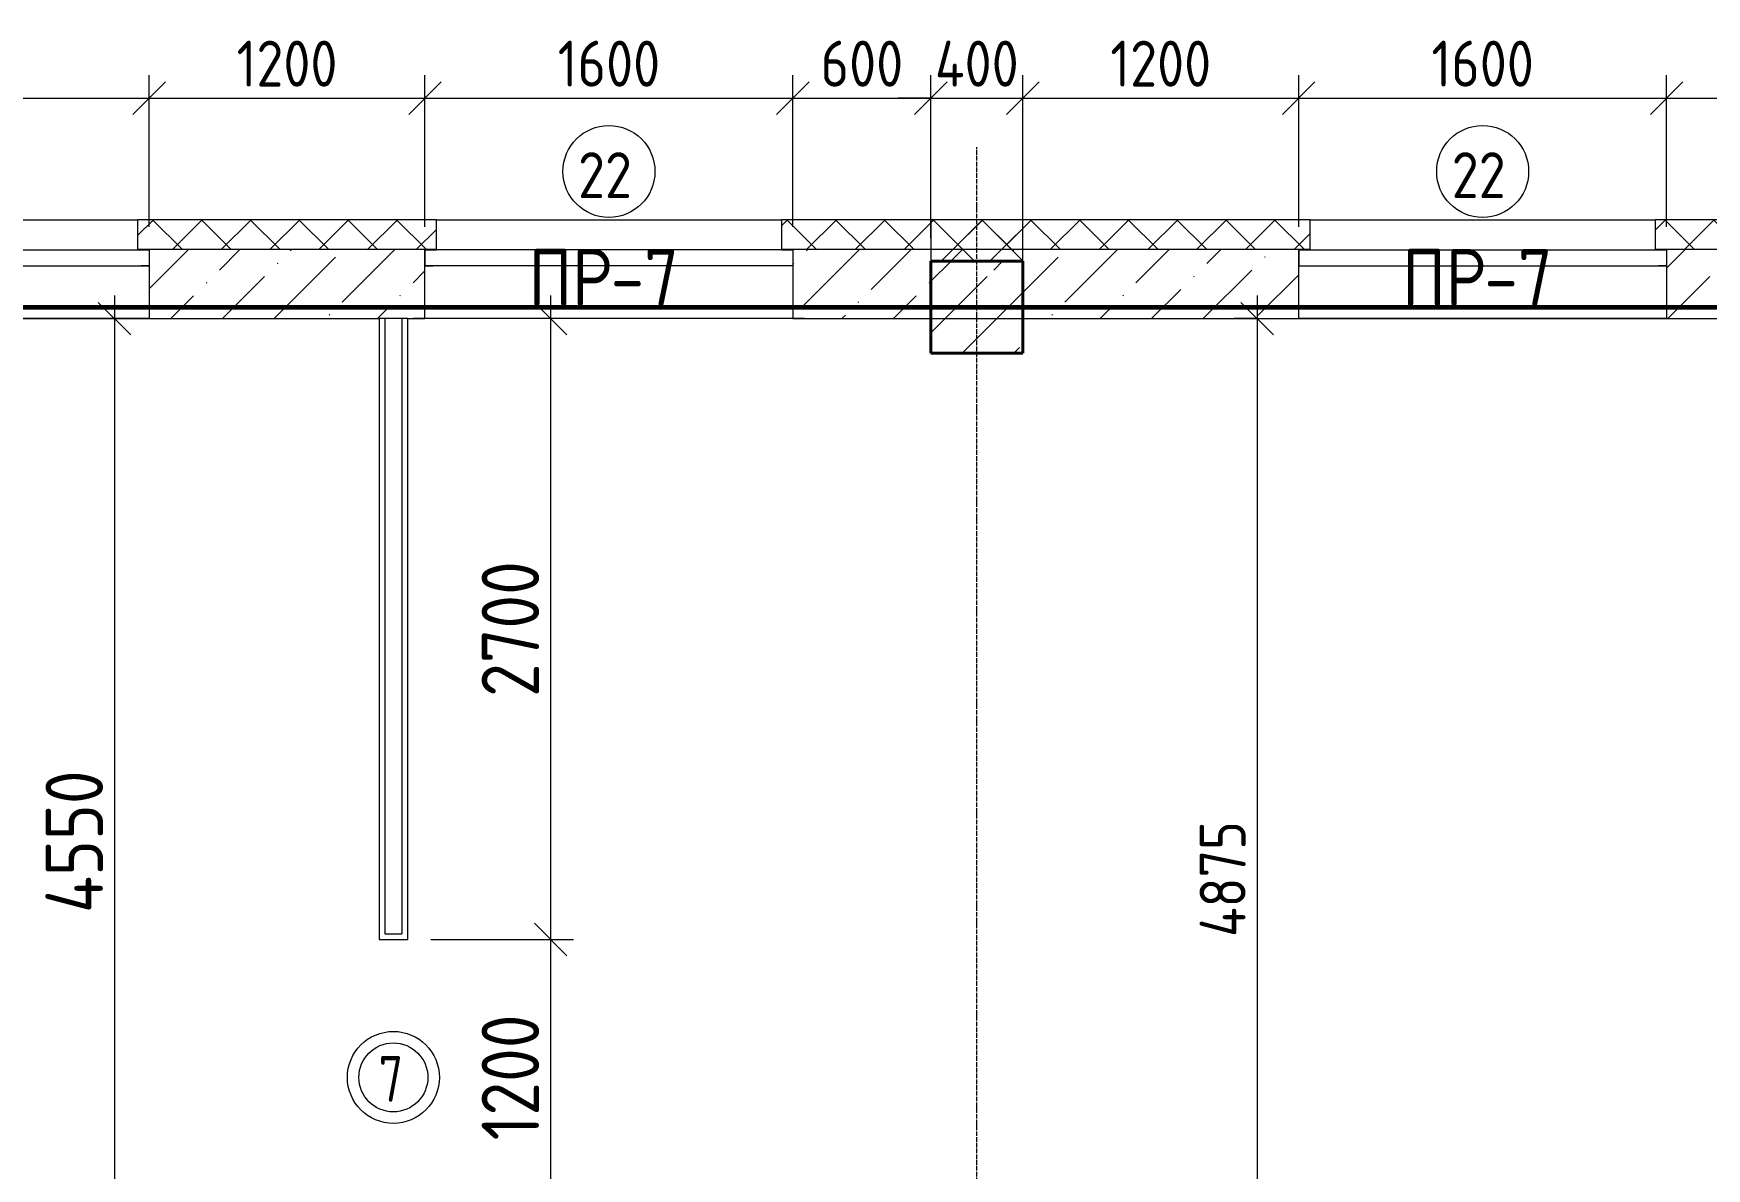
# Model space of a CAD drawing. Header units: millimetres. Extents: x -56773 to 221258, y -262288 to 26541.
# Drawn here: x -17693 to -10417, y -178570 to -173633 of the extents above; entities that cross this region are included whole.
import ezdxf

# ---------------------------------------------------------------- set-up
doc = ezdxf.new("R2010")
doc.units = ezdxf.units.MM
doc.linetypes.add('ADSK_Линия сетки', pattern=[25, 20, -2.5, 0, -2.5])
for name, color, linetype, lineweight in [('3.1 Штукатурка внешн стен для инвесторов', 5, 'Continuous', 60), ('_ Окна', 7, 'Continuous', 18), ('Марки', 7, 'Continuous', 20), ('Марки дверей', 7, 'Continuous', 20), ('Марки окон', 7, 'Continuous', 20), ('Несущие колонны', 7, 'Continuous', 18), ('Окна', 7, 'Continuous', 9), ('Оси', 7, 'Continuous', 9), ('Размеры', 7, 'Continuous', 9), ('Стены внутренние', 7, 'Continuous', 18), ('Стены наружные', 7, 'Continuous', 18), ('Стены штриховка', 7, 'Continuous', 9)]:
    doc.layers.add(name, color=color, linetype=linetype, lineweight=lineweight)
doc.styles.add('GOST Common_2', font='', dxfattribs={"width": 0.9, "height": 250})
doc.styles.add('GOST Common_3', font='', dxfattribs={"width": 0.9, "height": 200})
doc.styles.add('GOST Common_B', font='', dxfattribs={"width": 0.8, "height": 200})
doc.styles.get('GOST Common_2').set_extended_font_data('GOST Common')
doc.styles.get('GOST Common_3').set_extended_font_data('GOST Common')
doc.styles.get('GOST Common_B').set_extended_font_data('GOST Common', bold=True)
doc.dimstyles.new('ADSK_Основной_2_0_1', dxfattribs={"dimscale": 304.8, "dimtxt": 201.142999, "dimasz": 0.463911, "dimexe": 0.328084, "dimexo": 0.328084, "dimgap": 0.164042, "dimtad": 1, "dimdec": 3, "dimrnd": 0.001, "dimdsep": 46, "dimtxsty": 'GOST Common_3', "dimblk1": 'OBLIQUE', "dimblk2": 'OBLIQUE', "dimsah": 1, "dimcen": 0.09, "dimdle": 0.328084, "dimazin": 2, "dimtfac": 1, "dimtdec": 4, "dimtix": 1, "dimtmove": 1, "dimatfit": 3, "dimfxl": 1, "dimtvp": 1, "dimtolj": 1, "dimtzin": 0, "dimlwd": 20, "dimlwe": 20, "dimarcsym": 2})
doc.dimstyles.new('ADSK_Основной_2_0_2', dxfattribs={"dimscale": 304.8, "dimtxt": 201.142999, "dimasz": 0.463911, "dimexe": 0.328084, "dimexo": 0.328084, "dimgap": 0.164042, "dimtad": 1, "dimdec": 3, "dimrnd": 0.001, "dimdsep": 46, "dimtxsty": 'GOST Common_3', "dimblk1": 'OBLIQUE', "dimblk2": 'OBLIQUE', "dimsah": 1, "dimcen": 0.09, "dimdle": 0.328084, "dimazin": 2, "dimtfac": 1, "dimtdec": 4, "dimtix": 1, "dimtmove": 0, "dimatfit": 3, "dimfxl": 1, "dimtvp": 1, "dimtolj": 1, "dimtzin": 0, "dimlwd": 20, "dimlwe": 20, "dimarcsym": 2})
doc.dimstyles.new('ADSK_Основной_2_0_3', dxfattribs={"dimscale": 304.8, "dimtxt": 201.142999, "dimasz": 0.463911, "dimexe": 0.328084, "dimexo": 0.328084, "dimgap": 0.164042, "dimtad": 1, "dimdec": 3, "dimrnd": 0.001, "dimdsep": 46, "dimtxsty": 'GOST Common_2', "dimblk1": 'OBLIQUE', "dimblk2": 'OBLIQUE', "dimsah": 1, "dimcen": 0.09, "dimdle": 0.328084, "dimazin": 2, "dimtfac": 1, "dimtdec": 4, "dimtix": 1, "dimtmove": 0, "dimatfit": 3, "dimfxl": 1, "dimtvp": 1, "dimtolj": 1, "dimtzin": 0, "dimlwd": 20, "dimlwe": 20, "dimarcsym": 2})
pattern_1 = [(45, (9.36, -198628.46), (-106.066, 106.066), []), (135, (9.36, -198628.46), (-106.066, -106.066), [])]

# ---------------------------------------------------------------- blocks, each defined once
blk = doc.blocks.new('ADSK_КолоннаЖБ_Прямоугольная - 400x400 мм-1807142-Кладочный план 4-го этажа')
at = {"layer": 'Несущие колонны', "lineweight": 40}
for p, q in [((-200, 200), (200, 200)), ((-200, -200), (-200, 200)), ((200, 200), (200, -200)), ((200, -200), (-200, -200))]:
    blk.add_line(p, q, dxfattribs=at)
blk = doc.blocks.new('ОКНО L03 _2СТ_RS - ОК-5_1600х2000h-3556607-Кладочный план 4-го этажа')
at = {"layer": '_ Окна'}
for p, q in [((-838.1, -79), (761.9, -79)), ((-838.1, -149), (-838.1, -79)), ((-838.1, -79), (-803.1, -79)), ((-818.1, -79), (-38.1, -79)), ((-38.1, -79), (741.9, -79)), ((761.9, -79), (726.9, -79)), ((761.9, -149), (761.9, -79)), ((-838.1, -149), (761.9, -149)), ((-838.1, -149), (-833.1, -149)), ((-818.1, -149), (-38.1, -149)), ((-38.1, -149), (741.9, -149)), ((761.9, -149), (756.9, -149))]:
    blk.add_line(p, q, dxfattribs=at)
at = {"layer": 'Окна'}
blk.add_line((-888.1, 150), (811.9, 150), dxfattribs=at)
blk = doc.blocks.new('ОКНО L03 _2СТ_RS - ОК-5_1600х2000h-3556615-Кладочный план 4-го этажа')
at = {"layer": '_ Окна'}
for p, q in [((-838.1, 149), (761.9, 149)), ((-838.1, 149), (-838.1, 79)), ((-838.1, 149), (-833.1, 149)), ((-818.1, 149), (-38.1, 149)), ((-38.1, 149), (741.9, 149)), ((761.9, 149), (756.9, 149)), ((761.9, 149), (761.9, 79)), ((-838.1, 79), (761.9, 79)), ((-838.1, 79), (-803.1, 79)), ((-818.1, 79), (-38.1, 79)), ((-38.1, 79), (741.9, 79)), ((761.9, 79), (726.9, 79))]:
    blk.add_line(p, q, dxfattribs=at)
at = {"layer": 'Окна'}
blk.add_line((-888.1, -150), (811.9, -150), dxfattribs=at)
blk = doc.blocks.new('_Oblique')
at = {"color": 0, "linetype": 'ByBlock', "lineweight": -2}
blk.add_line((-0.5, -0.5), (0.5, 0.5), dxfattribs=at)
blk = doc.blocks.new('*D5873')
at = {"layer": 'Defpoints', "color": 0, "lineweight": 25, "transparency": 16777216}
for p in [(-17190.6, -173914.7), (-18790.6, -174574.5), (-17190.6, -174574.5)]:
    blk.add_point(p, dxfattribs=at)
at = {"layer": 'Размеры', "color": 0, "lineweight": 20, "transparency": 16777216}
for p, q in [((-18790.6, -174474.5), (-18790.6, -173814.7)), ((-17190.6, -174474.5), (-17190.6, -173814.7)), ((-18890.6, -173914.7), (-17090.6, -173914.7))]:
    blk.add_line(p, q, dxfattribs=at)
at = {"layer": 'Размеры', "color": 0, "lineweight": 20, "transparency": 16777216, "xscale": 141.4, "yscale": 141.4, "zscale": 141.4, "rotation": 180}
blk.add_blockref('_Oblique', (-18790.6, -173914.7), dxfattribs=at)
at = {"layer": 'Размеры', "color": 0, "lineweight": 20, "transparency": 16777216, "xscale": 141.4, "yscale": 141.4, "zscale": 141.4}
blk.add_blockref('_Oblique', (-17190.6, -173914.7), dxfattribs=at)
at = {"layer": 'Размеры', "color": 0, "lineweight": 9, "transparency": 16777216, "insert": (-17990.6, -173764.7), "char_height": 200, "width": 560.473, "attachment_point": 5, "style": 'GOST Common_3'}
blk.add_mtext('\\A1;1600', dxfattribs=at)
blk = doc.blocks.new('*D5874')
at = {"layer": 'Defpoints', "color": 0, "lineweight": 25, "transparency": 16777216}
for p in [(-15990.6, -173914.7), (-17190.6, -174574.5), (-15990.6, -174574.5)]:
    blk.add_point(p, dxfattribs=at)
at = {"layer": 'Размеры', "color": 0, "lineweight": 20, "transparency": 16777216}
for p, q in [((-17190.6, -174474.5), (-17190.6, -173814.7)), ((-15990.6, -174474.5), (-15990.6, -173814.7)), ((-17290.6, -173914.7), (-15890.6, -173914.7))]:
    blk.add_line(p, q, dxfattribs=at)
at = {"layer": 'Размеры', "color": 0, "lineweight": 20, "transparency": 16777216, "xscale": 141.4, "yscale": 141.4, "zscale": 141.4, "rotation": 180}
blk.add_blockref('_Oblique', (-17190.6, -173914.7), dxfattribs=at)
at = {"layer": 'Размеры', "color": 0, "lineweight": 20, "transparency": 16777216, "xscale": 141.4, "yscale": 141.4, "zscale": 141.4}
blk.add_blockref('_Oblique', (-15990.6, -173914.7), dxfattribs=at)
at = {"layer": 'Размеры', "color": 0, "lineweight": 9, "transparency": 16777216, "insert": (-16590.6, -173764.7), "char_height": 200, "width": 560.473, "attachment_point": 5, "style": 'GOST Common_3'}
blk.add_mtext('\\A1;1200', dxfattribs=at)
blk = doc.blocks.new('*D5875')
at = {"layer": 'Defpoints', "color": 0, "lineweight": 25, "transparency": 16777216}
for p in [(-14390.6, -173914.7), (-15990.6, -174574.5), (-14390.6, -174574.5)]:
    blk.add_point(p, dxfattribs=at)
at = {"layer": 'Размеры', "color": 0, "lineweight": 20, "transparency": 16777216}
for p, q in [((-15990.6, -174474.5), (-15990.6, -173814.7)), ((-14390.6, -174474.5), (-14390.6, -173814.7)), ((-16090.6, -173914.7), (-14290.6, -173914.7))]:
    blk.add_line(p, q, dxfattribs=at)
at = {"layer": 'Размеры', "color": 0, "lineweight": 20, "transparency": 16777216, "xscale": 141.4, "yscale": 141.4, "zscale": 141.4, "rotation": 180}
blk.add_blockref('_Oblique', (-15990.6, -173914.7), dxfattribs=at)
at = {"layer": 'Размеры', "color": 0, "lineweight": 20, "transparency": 16777216, "xscale": 141.4, "yscale": 141.4, "zscale": 141.4}
blk.add_blockref('_Oblique', (-14390.6, -173914.7), dxfattribs=at)
at = {"layer": 'Размеры', "color": 0, "lineweight": 9, "transparency": 16777216, "insert": (-15190.6, -173764.7), "char_height": 200, "width": 560.473, "attachment_point": 5, "style": 'GOST Common_3'}
blk.add_mtext('\\A1;1600', dxfattribs=at)
blk = doc.blocks.new('*D5876')
at = {"layer": 'Defpoints', "color": 0, "lineweight": 25, "transparency": 16777216}
for p in [(-13790.6, -173914.7), (-14390.6, -174574.5), (-13790.6, -174623.5)]:
    blk.add_point(p, dxfattribs=at)
at = {"layer": 'Размеры', "color": 0, "lineweight": 20, "transparency": 16777216}
for p, q in [((-14390.6, -174474.5), (-14390.6, -173814.7)), ((-13790.6, -174523.5), (-13790.6, -173814.7)), ((-14490.6, -173914.7), (-13690.6, -173914.7))]:
    blk.add_line(p, q, dxfattribs=at)
at = {"layer": 'Размеры', "color": 0, "lineweight": 20, "transparency": 16777216, "xscale": 141.4, "yscale": 141.4, "zscale": 141.4, "rotation": 180}
blk.add_blockref('_Oblique', (-14390.6, -173914.7), dxfattribs=at)
at = {"layer": 'Размеры', "color": 0, "lineweight": 20, "transparency": 16777216, "xscale": 141.4, "yscale": 141.4, "zscale": 141.4}
blk.add_blockref('_Oblique', (-13790.6, -173914.7), dxfattribs=at)
at = {"layer": 'Размеры', "color": 0, "lineweight": 9, "transparency": 16777216, "insert": (-14090.6, -173764.7), "char_height": 200, "width": 454.106, "attachment_point": 5, "style": 'GOST Common_3'}
blk.add_mtext('\\A1;600', dxfattribs=at)
blk = doc.blocks.new('*D5877')
at = {"layer": 'Defpoints', "color": 0, "lineweight": 25, "transparency": 16777216}
for p in [(-13390.6, -173914.7), (-13790.6, -174623.5), (-13390.6, -174623.5)]:
    blk.add_point(p, dxfattribs=at)
at = {"layer": 'Размеры', "color": 0, "lineweight": 20, "transparency": 16777216}
for p, q in [((-13790.6, -174523.5), (-13790.6, -173814.7)), ((-13390.6, -174523.5), (-13390.6, -173814.7)), ((-13790.6, -173914.7), (-13932, -173914.7)), ((-13790.6, -173914.7), (-13390.6, -173914.7)), ((-13390.6, -173914.7), (-13249.2, -173914.7))]:
    blk.add_line(p, q, dxfattribs=at)
at = {"layer": 'Размеры', "color": 0, "lineweight": 20, "transparency": 16777216, "xscale": 141.4, "yscale": 141.4, "zscale": 141.4}
blk.add_blockref('_Oblique', (-13790.6, -173914.7), dxfattribs=at)
at = {"layer": 'Размеры', "color": 0, "lineweight": 20, "transparency": 16777216, "xscale": 141.4, "yscale": 141.4, "zscale": 141.4, "rotation": 180}
blk.add_blockref('_Oblique', (-13390.6, -173914.7), dxfattribs=at)
at = {"layer": 'Размеры', "color": 0, "lineweight": 9, "transparency": 16777216, "insert": (-13590.6, -173764.7), "char_height": 200, "width": 474.561, "attachment_point": 5, "style": 'GOST Common_3'}
blk.add_mtext('\\A1;400', dxfattribs=at)
blk = doc.blocks.new('*D5878')
at = {"layer": 'Defpoints', "color": 0, "lineweight": 25, "transparency": 16777216}
for p in [(-12190.6, -173914.7), (-13390.6, -174623.5), (-12190.6, -174574.5)]:
    blk.add_point(p, dxfattribs=at)
at = {"layer": 'Размеры', "color": 0, "lineweight": 20, "transparency": 16777216}
for p, q in [((-13390.6, -174523.5), (-13390.6, -173814.7)), ((-12190.6, -174474.5), (-12190.6, -173814.7)), ((-13490.6, -173914.7), (-12090.6, -173914.7))]:
    blk.add_line(p, q, dxfattribs=at)
at = {"layer": 'Размеры', "color": 0, "lineweight": 20, "transparency": 16777216, "xscale": 141.4, "yscale": 141.4, "zscale": 141.4, "rotation": 180}
blk.add_blockref('_Oblique', (-13390.6, -173914.7), dxfattribs=at)
at = {"layer": 'Размеры', "color": 0, "lineweight": 20, "transparency": 16777216, "xscale": 141.4, "yscale": 141.4, "zscale": 141.4}
blk.add_blockref('_Oblique', (-12190.6, -173914.7), dxfattribs=at)
at = {"layer": 'Размеры', "color": 0, "lineweight": 9, "transparency": 16777216, "insert": (-12790.6, -173764.7), "char_height": 200, "width": 560.473, "attachment_point": 5, "style": 'GOST Common_3'}
blk.add_mtext('\\A1;1200', dxfattribs=at)
blk = doc.blocks.new('*D5879')
at = {"layer": 'Defpoints', "color": 0, "lineweight": 25, "transparency": 16777216}
for p in [(-10590.6, -173914.7), (-12190.6, -174574.5), (-10590.6, -174574.5)]:
    blk.add_point(p, dxfattribs=at)
at = {"layer": 'Размеры', "color": 0, "lineweight": 20, "transparency": 16777216}
for p, q in [((-12190.6, -174474.5), (-12190.6, -173814.7)), ((-10590.6, -174474.5), (-10590.6, -173814.7)), ((-12290.6, -173914.7), (-10490.6, -173914.7))]:
    blk.add_line(p, q, dxfattribs=at)
at = {"layer": 'Размеры', "color": 0, "lineweight": 20, "transparency": 16777216, "xscale": 141.4, "yscale": 141.4, "zscale": 141.4, "rotation": 180}
blk.add_blockref('_Oblique', (-12190.6, -173914.7), dxfattribs=at)
at = {"layer": 'Размеры', "color": 0, "lineweight": 20, "transparency": 16777216, "xscale": 141.4, "yscale": 141.4, "zscale": 141.4}
blk.add_blockref('_Oblique', (-10590.6, -173914.7), dxfattribs=at)
at = {"layer": 'Размеры', "color": 0, "lineweight": 9, "transparency": 16777216, "insert": (-11390.6, -173764.7), "char_height": 200, "width": 560.473, "attachment_point": 5, "style": 'GOST Common_3'}
blk.add_mtext('\\A1;1600', dxfattribs=at)
blk = doc.blocks.new('*D5880')
at = {"layer": 'Defpoints', "color": 0, "lineweight": 25, "transparency": 16777216}
for p in [(-9390.6, -173914.7), (-10590.6, -174574.5), (-9390.6, -174623.5)]:
    blk.add_point(p, dxfattribs=at)
at = {"layer": 'Размеры', "color": 0, "lineweight": 20, "transparency": 16777216}
for p, q in [((-10590.6, -174474.5), (-10590.6, -173814.7)), ((-9390.6, -174523.5), (-9390.6, -173814.7)), ((-10690.6, -173914.7), (-9290.6, -173914.7))]:
    blk.add_line(p, q, dxfattribs=at)
at = {"layer": 'Размеры', "color": 0, "lineweight": 20, "transparency": 16777216, "xscale": 141.4, "yscale": 141.4, "zscale": 141.4, "rotation": 180}
blk.add_blockref('_Oblique', (-10590.6, -173914.7), dxfattribs=at)
at = {"layer": 'Размеры', "color": 0, "lineweight": 20, "transparency": 16777216, "xscale": 141.4, "yscale": 141.4, "zscale": 141.4}
blk.add_blockref('_Oblique', (-9390.6, -173914.7), dxfattribs=at)
at = {"layer": 'Размеры', "color": 0, "lineweight": 9, "transparency": 16777216, "insert": (-9990.6, -173764.7), "char_height": 200, "width": 560.473, "attachment_point": 5, "style": 'GOST Common_3'}
blk.add_mtext('\\A1;1200', dxfattribs=at)
blk = doc.blocks.new('*D6332')
at = {"layer": 'Defpoints', "color": 0, "lineweight": 25, "transparency": 16777216}
for p in [(-12271.5, -174873.5), (-12890.6, -179748.5), (-12371.5, -179748.5)]:
    blk.add_point(p, dxfattribs=at)
at = {"layer": 'Размеры', "color": 0, "lineweight": 20, "transparency": 16777216}
for p, q in [((-12371.5, -174773.5), (-12371.5, -179848.5)), ((-12371.5, -174873.5), (-12471.5, -174873.5)), ((-12790.6, -179748.5), (-12271.5, -179748.5))]:
    blk.add_line(p, q, dxfattribs=at)
at = {"layer": 'Размеры', "color": 0, "lineweight": 20, "transparency": 16777216, "xscale": 141.4, "yscale": 141.4, "zscale": 141.4}
for p, rotation in [((-12371.5, -174873.5), 90), ((-12371.5, -179748.5), 270)]:
    blk.add_blockref('_Oblique', p, dxfattribs=dict(at, rotation=rotation))
at = {"layer": 'Размеры', "color": 0, "lineweight": 9, "transparency": 16777216, "insert": (-12521.5, -177311), "char_height": 200, "width": 625.93, "attachment_point": 5, "rotation": 90, "style": 'GOST Common_3'}
blk.add_mtext('\\A1;4875', dxfattribs=at)
blk = doc.blocks.new('*D6412')
at = {"layer": 'Defpoints', "color": 0, "lineweight": 25, "transparency": 16777216}
for p in [(-17241, -174873.5), (-17341, -179423.5), (-16865.6, -179423.5)]:
    blk.add_point(p, dxfattribs=at)
at = {"layer": 'Размеры', "color": 0, "lineweight": 20, "transparency": 16777216}
for p, q in [((-17341, -174773.5), (-17341, -179523.5)), ((-17341, -174873.5), (-17441, -174873.5)), ((-16965.6, -179423.5), (-17441, -179423.5))]:
    blk.add_line(p, q, dxfattribs=at)
at = {"layer": 'Размеры', "color": 0, "lineweight": 20, "transparency": 16777216, "xscale": 141.4, "yscale": 141.4, "zscale": 141.4}
for p, rotation in [((-17341, -174873.5), 90), ((-17341, -179423.5), 270)]:
    blk.add_blockref('_Oblique', p, dxfattribs=dict(at, rotation=rotation))
at = {"layer": 'Размеры', "color": 0, "lineweight": 9, "transparency": 16777216, "insert": (-17516, -177148.5), "char_height": 250, "width": 625.93, "attachment_point": 5, "rotation": 90, "style": 'GOST Common_2'}
blk.add_mtext('\\A1;4550', dxfattribs=at)
blk = doc.blocks.new('*D6414')
at = {"layer": 'Defpoints', "color": 0, "lineweight": 25, "transparency": 16777216}
for p in [(-15344.3, -174873.5), (-16065.6, -177573.5), (-15444.3, -177573.5)]:
    blk.add_point(p, dxfattribs=at)
at = {"layer": 'Размеры', "color": 0, "lineweight": 20, "transparency": 16777216}
for p, q in [((-15444.3, -174773.5), (-15444.3, -177673.5)), ((-15444.3, -174873.5), (-15544.3, -174873.5)), ((-15965.6, -177573.5), (-15344.3, -177573.5))]:
    blk.add_line(p, q, dxfattribs=at)
at = {"layer": 'Размеры', "color": 0, "lineweight": 20, "transparency": 16777216, "xscale": 141.4, "yscale": 141.4, "zscale": 141.4}
for p, rotation in [((-15444.3, -174873.5), 90), ((-15444.3, -177573.5), 270)]:
    blk.add_blockref('_Oblique', p, dxfattribs=dict(at, rotation=rotation))
at = {"layer": 'Размеры', "color": 0, "lineweight": 9, "transparency": 16777216, "insert": (-15619.3, -176223.5), "char_height": 250, "width": 605.475, "attachment_point": 5, "rotation": 90, "style": 'GOST Common_2'}
blk.add_mtext('\\A1;2700', dxfattribs=at)
blk = doc.blocks.new('*D6415')
at = {"layer": 'Defpoints', "color": 0, "lineweight": 25, "transparency": 16777216}
for p in [(-16065.6, -177573.5), (-16065.6, -178773.5), (-15444.3, -178773.5)]:
    blk.add_point(p, dxfattribs=at)
at = {"layer": 'Размеры', "color": 0, "lineweight": 20, "transparency": 16777216}
for p, q in [((-15444.3, -177473.5), (-15444.3, -178873.5)), ((-15965.6, -177573.5), (-15344.3, -177573.5)), ((-15965.6, -178773.5), (-15344.3, -178773.5))]:
    blk.add_line(p, q, dxfattribs=at)
at = {"layer": 'Размеры', "color": 0, "lineweight": 20, "transparency": 16777216, "xscale": 141.4, "yscale": 141.4, "zscale": 141.4}
for p, rotation in [((-15444.3, -177573.5), 90), ((-15444.3, -178773.5), 270)]:
    blk.add_blockref('_Oblique', p, dxfattribs=dict(at, rotation=rotation))
at = {"layer": 'Размеры', "color": 0, "lineweight": 9, "transparency": 16777216, "insert": (-15619.3, -178173.5), "char_height": 250, "width": 560.473, "attachment_point": 5, "rotation": 90, "style": 'GOST Common_2'}
blk.add_mtext('\\A1;1200', dxfattribs=at)
blk = doc.blocks.new('М_двери1 - Марка экземпляра 2-3719212-Кладочный план 4-го этажа')
at = {"layer": 'Марки дверей'}
for radius in [2, 1.5]:
    blk.add_circle((0, 0), radius, dxfattribs=at)
blk = doc.blocks.new('М_окна1 - Маркировка типоразмера-1510237-Кладочный план 4-го этажа')
at = {"layer": 'Марки окон'}
blk.add_circle((0, 0), 2, dxfattribs=at)

msp = doc.modelspace()

# ---------------------------------------------------------------- hatches: boundary and pattern name
at = {"layer": 'Несущие колонны', "lineweight": 9}
h = msp.add_hatch(dxfattribs=at)
h.set_pattern_fill('FP_1', color=256, style=0, pattern_type=2)
h.set_pattern_definition([(45, (9.36, -198628.46), (-224.5064, 224.5064), []), (45, (233.87, -198628.46), (-224.5064, 224.5064), [396.875, -79.375, 3.353, -76.022])])
h.paths.add_polyline_path([(-13790.6385, -175023.4914), (-13390.6385, -175023.4914), (-13390.6385, -174623.4914), (-13790.6385, -174623.4914)])
at = {"layer": 'Стены внутренние', "lineweight": 9}
h = msp.add_hatch(dxfattribs=at)
h.set_pattern_fill('FP_2', color=256, style=0, pattern_type=2)
h.set_pattern_definition([(45, (9.36, -198628.46), (84.18955, 308.69595), [396.875, -79.375, 3.353, -76.022])])
h.paths.add_polyline_path([(-6390.6385, -174873.4914), (-5590.6385, -174873.4914), (-5590.6385, -174574.4914), (-6790.6385, -174574.4914), (-6790.6385, -174873.4914), (-6415.6385, -174873.4914)])
h.paths.add_polyline_path([(-3990.6385, -174873.4914), (-2940.6385, -174873.4914), (-2940.6385, -174573.4914), (-3990.6385, -174574.4914)])
h.paths.add_polyline_path([(-10590.6385, -174873.4914), (-8390.6385, -174873.4914), (-8390.6385, -174574.4914), (-10590.6385, -174574.4914)])
h.paths.add_polyline_path([(-12190.6385, -174873.4914), (-12190.6385, -174574.4914), (-14390.6385, -174574.4914), (-14390.6385, -174873.4914), (-13205.6259, -174873.4914)])
h.paths.add_polyline_path([(-15990.6385, -174873.4914), (-15990.6385, -174574.4914), (-17190.6385, -174574.4914), (-17190.6385, -174873.4914), (-16065.6385, -174873.4914)])
h.paths.add_polyline_path([(-19390.6385, -174873.4914), (-18790.6385, -174873.4914), (-18790.6385, -174574.4914), (-19390.6385, -174573.4914)])
at = {"layer": 'Стены наружные', "lineweight": 9}
h = msp.add_hatch(dxfattribs=at)
h.set_pattern_fill('FP_4', color=256, style=0, pattern_type=2)
h.set_pattern_definition(pattern_1)
h.paths.add_polyline_path([(-4040.6385, -174573.4914), (-2810.6385, -174573.4914), (-2810.6385, -174443.4914), (-4040.6385, -174443.4914)])
h.paths.add_polyline_path([(-5540.6385, -174573.4914), (-5540.6385, -174443.4914), (-6840.6385, -174443.4914), (-6840.6385, -174573.4914), (-6605.294, -174573.4914)])
h.paths.add_polyline_path([(-13205.6259, -174573.4914), (-12140.6385, -174573.4914), (-12140.6385, -174443.4914), (-14440.6385, -174443.4914), (-14440.6385, -174573.4914)])
h.paths.add_polyline_path([(-10640.6385, -174573.4914), (-8340.6385, -174573.4914), (-8340.6385, -174443.4914), (-10640.6385, -174443.4914)])
h.paths.add_polyline_path([(-17240.6385, -174573.4914), (-15940.6385, -174573.4914), (-15940.6385, -174443.4914), (-17240.6385, -174443.4914)])
h.paths.add_polyline_path([(-18740.6385, -174573.4914), (-18740.6385, -174443.4914), (-19390.6385, -174443.8914), (-19390.6385, -174573.4914)])
h = msp.add_hatch(dxfattribs=at)
h.set_pattern_fill('FP_4', color=256, style=0, pattern_type=2)
h.set_pattern_definition(pattern_1)
h.paths.add_polyline_path([(-13390.6385, -174623.8914), (-13390.6385, -174443.8914), (-13790.6385, -174443.8914), (-13790.6385, -174623.8914)])

# ---------------------------------------------------------------- linework, layer by layer
at = {"layer": '3.1 Штукатурка внешн стен для инвесторов'}
msp.add_lwpolyline([(-19540.6385, -179923.4914), (-19540.6385, -174823.4914), (-3190.6385, -174823.4914), (-3190.6385, -189023.4914)], dxfattribs=at)
at = {"layer": 'Несущие колонны', "lineweight": 9}
for p, q in [((-13390.6385, -174623.4914), (-13790.6385, -174623.4914)), ((-13790.6385, -174623.4914), (-13790.6385, -175023.4914)), ((-13390.6385, -175023.4914), (-13390.6385, -174623.4914)), ((-13790.6385, -175023.4914), (-13390.6385, -175023.4914))]:
    msp.add_line(p, q, dxfattribs=at)
at = {"layer": 'Оси', "linetype": 'ADSK_Линия сетки', "lineweight": 5}
for p, q in [((-13590.6385, -209602.3427), (-13590.6385, -174127.5463)), ((-2488.0423, -174823.4914), (-25230.7352, -174823.4914))]:
    msp.add_line(p, q, dxfattribs=at)
at = {"layer": 'Стены внутренние', "lineweight": 5}
for p, q in [((-17240.6385, -174573.4914), (-17240.6385, -174574.4914)), ((-17240.6385, -174574.4914), (-17190.6385, -174574.4914)), ((-17190.6385, -174574.4914), (-17190.6385, -174873.4914)), ((-15990.6385, -174873.4914), (-15990.6385, -174574.4914)), ((-15990.6385, -174574.4914), (-15940.6385, -174574.4914)), ((-15940.6385, -174574.4914), (-15940.6385, -174573.4914)), ((-14440.6385, -174573.4914), (-14440.6385, -174574.4914)), ((-14440.6385, -174574.4914), (-14390.6385, -174574.4914)), ((-14390.6385, -174574.4914), (-14390.6385, -174873.4914)), ((-12190.6385, -174873.4914), (-12190.6385, -174574.4914)), ((-12190.6385, -174574.4914), (-12140.6385, -174574.4914)), ((-12140.6385, -174574.4914), (-12140.6385, -174573.4914)), ((-10640.6385, -174573.4914), (-10640.6385, -174574.4914)), ((-10640.6385, -174574.4914), (-10590.6385, -174574.4914)), ((-10590.6385, -174574.4914), (-10590.6385, -174873.4914)), ((-17190.6385, -174873.4914), (-18790.6385, -174873.4914)), ((-17190.6385, -174873.4914), (-16190.6385, -174873.4914)), ((-16190.6385, -174873.4914), (-16190.6385, -177573.4914)), ((-16065.6385, -174873.4914), (-15990.6385, -174873.4914)), ((-16065.6385, -177573.4914), (-16065.6385, -174873.4914)), ((-14390.6385, -174873.4914), (-15990.6385, -174873.4914)), ((-14390.6385, -174873.4914), (-12190.6385, -174873.4914)), ((-10590.6385, -174873.4914), (-12190.6385, -174873.4914)), ((-10590.6385, -174873.4914), (-9765.6385, -174873.4914)), ((-16190.6385, -177573.4914), (-16065.6385, -177573.4914))]:
    msp.add_line(p, q, dxfattribs=at)
at = {"layer": 'Стены наружные', "lineweight": 9}
for p, q in [((-18740.6385, -174443.4914), (-17240.6385, -174443.4914)), ((-15940.6385, -174443.4914), (-17240.6385, -174443.4914)), ((-17240.6385, -174443.4914), (-17240.6385, -174573.4914)), ((-15940.6385, -174573.4914), (-15940.6385, -174443.4914)), ((-15940.6385, -174443.4914), (-14440.6385, -174443.4914)), ((-12140.6385, -174443.4914), (-14440.6385, -174443.4914)), ((-14440.6385, -174443.4914), (-14440.6385, -174573.4914)), ((-13390.6385, -174443.8914), (-13790.6385, -174443.8914)), ((-13790.6385, -174443.8914), (-13790.6385, -174623.8914)), ((-13390.6385, -174623.8914), (-13390.6385, -174443.8914)), ((-12140.6385, -174573.4914), (-12140.6385, -174443.4914)), ((-12140.6385, -174443.4914), (-10640.6385, -174443.4914)), ((-8340.6385, -174443.4914), (-10640.6385, -174443.4914)), ((-10640.6385, -174443.4914), (-10640.6385, -174573.4914)), ((-13790.6385, -174623.8914), (-13390.6385, -174623.8914))]:
    msp.add_line(p, q, dxfattribs=at)
at = {"layer": 'Стены штриховка', "lineweight": 9}
for p, q in [((-15940.6385, -174573.4914), (-17240.6385, -174573.4914)), ((-12140.6385, -174573.4914), (-14440.6385, -174573.4914)), ((-8340.6385, -174573.4914), (-10640.6385, -174573.4914)), ((-16065.6385, -174873.4914), (-16190.6385, -174873.4914)), ((-16165.6385, -174873.4914), (-16165.6385, -177548.4914)), ((-16090.6385, -174873.4914), (-16090.6385, -177548.4914)), ((-16165.6385, -177548.4914), (-16090.6385, -177548.4914))]:
    msp.add_line(p, q, dxfattribs=at)

# ---------------------------------------------------------------- block references
at = {"layer": 'Марки дверей', "xscale": 99.99999999999993, "yscale": 99.99999999999993, "zscale": 99.99999999999993}
msp.add_blockref('М_двери1 - Марка экземпляра 2-3719212-Кладочный план 4-го этажа', (-16128.1385, -178173.4914), dxfattribs=at)
at = {"layer": 'Марки окон', "lineweight": 9, "xscale": 99.99999999999993, "yscale": 99.99999999999993, "zscale": 99.99999999999993}
for p in [(-15190.6385, -174233.4914), (-11390.6385, -174233.4914)]:
    msp.add_blockref('М_окна1 - Маркировка типоразмера-1510237-Кладочный план 4-го этажа', p, dxfattribs=at)
at = {"layer": 'Несущие колонны', "lineweight": 40, "rotation": 89.9999999999999}
msp.add_blockref('ADSK_КолоннаЖБ_Прямоугольная - 400x400 мм-1807142-Кладочный план 4-го этажа', (-13590.6385, -174823.4914), dxfattribs=at)
at = {"layer": 'Окна'}
for p in [(-17952.5385, -174723.4914), (-11352.5385, -174723.4914)]:
    msp.add_blockref('ОКНО L03 _2СТ_RS - ОК-5_1600х2000h-3556615-Кладочный план 4-го этажа', p, dxfattribs=at)
at = {"layer": 'Окна', "lineweight": 9, "rotation": 180}
msp.add_blockref('ОКНО L03 _2СТ_RS - ОК-5_1600х2000h-3556607-Кладочный план 4-го этажа', (-15228.7385, -174723.4914), dxfattribs=at)

# ---------------------------------------------------------------- texts
at = {"layer": 'Марки', "lineweight": 9, "char_height": 250, "attachment_point": 1, "style": 'GOST Common_2'}
for s, insert, width in [('ПР', (-15540.5693, -174570.5103), 432.91125), ('-7', (-15183.3818, -174570.5103), 389.620125), ('ПР', (-11740.5693, -174570.5103), 432.91125), ('-7', (-11383.3818, -174570.5103), 389.620125)]:
    msp.add_mtext(s, dxfattribs=dict(at, insert=insert, width=width))
at = {"layer": 'Марки дверей', "lineweight": 5, "insert": (-16192.1959, -178079.8325), "char_height": 200, "width": 147.5105, "attachment_point": 1, "style": 'GOST Common_B'}
msp.add_mtext('\\fGOST Common|b1|i0|c204|p34|;\\W.8;7', dxfattribs=at)
at = {"layer": 'Марки окон', "lineweight": 5, "char_height": 200, "width": 317.46825, "attachment_point": 1, "style": 'GOST Common_3'}
for insert in [(-15325.1959, -174149.7061), (-11525.1959, -174149.7061)]:
    msp.add_mtext('22', dxfattribs=dict(at, insert=insert))

# ---------------------------------------------------------------- dimensions: what is measured, and where the dimension line sits
at = {"layer": 'Размеры', "lineweight": 9}
for base, p1, p2, override, picture, middle in [((-17190.6385, -173914.6521), (-18790.6385, -174574.4914), (-17190.6385, -174574.4914), {"dimpost": '<>', "dimfxl": 1600}, '*D5873', (-17990.6385, -173764.6521)), ((-15990.6385, -173914.6521), (-17190.6385, -174574.4914), (-15990.6385, -174574.4914), {"dimpost": '<>', "dimfxl": 1200}, '*D5874', (-16590.6385, -173764.6521)), ((-14390.6385, -173914.6521), (-15990.6385, -174574.4914), (-14390.6385, -174574.4914), {"dimpost": '<>', "dimfxl": 1600}, '*D5875', (-15190.6385, -173764.6521)), ((-13790.6385, -173914.6521), (-14390.6385, -174574.4914), (-13790.6385, -174623.4914), {"dimpost": '<>', "dimfxl": 601.997508}, '*D5876', (-14090.6385, -173764.6521)), ((-13390.6385, -173914.6521), (-13790.6385, -174623.4914), (-13390.6385, -174623.4914), {"dimpost": '<>', "dimfxl": 400}, '*D5877', (-13590.6385, -173764.6521)), ((-12190.6385, -173914.6521), (-13390.6385, -174623.4914), (-12190.6385, -174574.4914), {"dimpost": '<>', "dimfxl": 1201}, '*D5878', (-12790.6385, -173764.6521)), ((-10590.6385, -173914.6521), (-12190.6385, -174574.4914), (-10590.6385, -174574.4914), {"dimpost": '<>', "dimfxl": 1600}, '*D5879', (-11390.6385, -173764.6521)), ((-9390.6385, -173914.6521), (-10590.6385, -174574.4914), (-9390.6385, -174623.4914), {"dimpost": '<>', "dimfxl": 1201}, '*D5880', (-9990.6385, -173764.6521))]:
    dim = msp.add_linear_dim(base=base, p1=p1, p2=p2, dimstyle='ADSK_Основной_2_0_1', override=override, dxfattribs=at)
    dim.commit()
    dim.dimension.update_dxf_attribs({"geometry": picture, "text_midpoint": middle})
for base, p1, p2, dimstyle, override, picture, middle in [((-17340.9504, -179423.4914), (-17240.9655, -174873.4914), (-16865.6385, -179423.4914), 'ADSK_Основной_2_0_3', {"dimpost": '<>', "dimfxl": 4565.454012}, '*D6412', (-17515.9504, -177148.4914)), ((-15444.2967, -177573.4914), (-15344.3118, -174873.4914), (-16065.6385, -177573.4914), 'ADSK_Основной_2_0_3', {"dimpost": '<>', "dimfxl": 2794.693571}, '*D6414', (-15619.2967, -176223.4914)), ((-12371.4865, -179748.4914), (-12271.5016, -174873.4914), (-12890.6385, -179748.4914), 'ADSK_Основной_2_0_2', {"dimpost": '<>', "dimfxl": 4914.158678}, '*D6332', (-12521.4865, -177310.9914)), ((-15444.2967, -178773.4914), (-16065.6385, -177573.4914), (-16065.6385, -178773.4914), 'ADSK_Основной_2_0_3', {"dimpost": '<>', "dimfxl": 1200}, '*D6415', (-15619.2967, -178173.4914))]:
    dim = msp.add_linear_dim(base=base, p1=p1, p2=p2, angle=90, dimstyle=dimstyle, override=override, dxfattribs=at)
    dim.commit()
    dim.dimension.update_dxf_attribs({"geometry": picture, "text_midpoint": middle})

doc.saveas('drawing.dxf')
